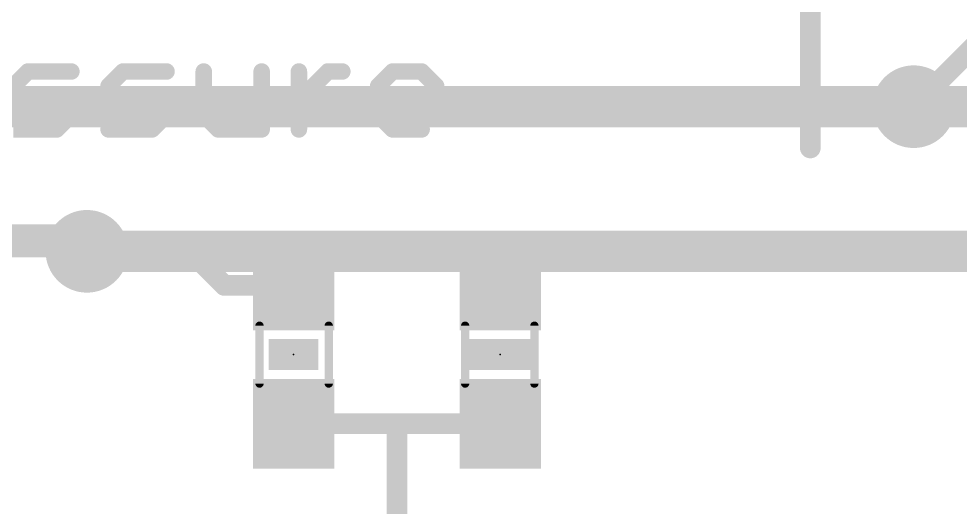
# Model space of a CAD drawing. Extents: x -29 to 78, y -28 to 63.
# Drawn here: x 25.83 to 37.4, y 17.17 to 23.18 of the extents above; entities that cross this region are included whole.
import ezdxf

# ---------------------------------------------------------------- set-up
doc = ezdxf.new("R2010")
doc.units = 0
for name, color, linetype in [('1', 12, 'CONTINUOUS'), ('16', 132, 'CONTINUOUS'), ('18', 110, 'CONTINUOUS'), ('21', 41, 'CONTINUOUS'), ('23', 53, 'CONTINUOUS'), ('51', 53, 'CONTINUOUS')]:
    doc.layers.add(name, color=color, linetype=linetype)

# ---------------------------------------------------------------- blocks, each defined once
blk = doc.blocks.new('RECT')
blk.add_solid([(-0.5, -0.5), (0.5, -0.5), (-0.5, 0.5), (0.5, 0.5)])
blk = doc.blocks.new('ROUNDV')
at = {"const_width": 0.5}
blk.add_lwpolyline([(0, -0.25, 1), (0, 0.25, 1), (0, -0.25)], format="xyb", dxfattribs=at)

msp = doc.modelspace()

# ---------------------------------------------------------------- linework, layer by layer
at = {"layer": '1'}
for points, const_width in [([(36.83, 22.098), (18.161, 22.098)], 0.508), ([(38.735, 22.098), (36.83, 22.098)], 0.508), ([(26.54, 20.45), (24.13, 20.45)], 0.4064), ([(26.54, 20.45), (26.67, 20.32)], 0.508), ([(26.67, 20.32), (27.94, 20.32)], 0.254), ([(28.36, 19.9), (27.94, 20.32)], 0.254), ([(28.36, 19.9), (29.21, 19.9)], 0.254), ([(30.48, 18.2), (29.21, 18.2)], 0.254), ([(30.48, 16.51), (30.48, 18.2)], 0.254), ([(30.48, 18.2), (31.75, 18.2)], 0.254)]:
    msp.add_lwpolyline(points, dxfattribs=dict(at, const_width=const_width))
for points, const_width in [([(36.83, 22.225, 1), (36.83, 21.971)], 0.254), ([(36.83, 21.971, 1), (36.83, 22.225)], 0.254), ([(26.6298, 20.5398, 1), (26.4502, 20.3602)], 0.254), ([(26.54, 20.3484, 1), (26.54, 20.5516)], 0.2032), ([(26.5802, 20.2302, 1), (26.7598, 20.4098)], 0.254), ([(26.67, 20.3835, 1), (26.67, 20.2565)], 0.127), ([(27.9849, 20.3649, 1), (27.8951, 20.2751)], 0.127), ([(27.94, 20.2565, 1), (27.94, 20.3835)], 0.127), ([(28.36, 19.9635, 1), (28.36, 19.8365)], 0.127), ([(29.21, 19.8365, 1), (29.21, 19.9635)], 0.127), ([(28.3151, 19.8551, 1), (28.4049, 19.9449)], 0.127), ([(29.21, 18.2635, 1), (29.21, 18.1365)], 0.127), ([(30.5435, 18.2, 1), (30.4165, 18.2)], 0.127), ([(30.48, 18.2635, 1), (30.48, 18.1365)], 0.127), ([(30.48, 18.1365, 1), (30.48, 18.2635)], 0.127), ([(31.75, 18.1365, 1), (31.75, 18.2635)], 0.127)]:
    msp.add_lwpolyline(points, format="xyb", dxfattribs=dict(at, const_width=const_width))
at = {"layer": '16'}
for points, const_width in [([(35.56, 24.13), (35.56, 21.59)], 0.254), ([(37.592, 22.86), (36.83, 22.098)], 0.254), ([(45.72, 20.32), (26.67, 20.32)], 0.508)]:
    msp.add_lwpolyline(points, dxfattribs=dict(at, const_width=const_width))
for points, const_width in [([(36.7851, 22.1429, 1), (36.8749, 22.0531)], 0.127), ([(35.4965, 21.59, 1), (35.6235, 21.59)], 0.127), ([(26.67, 20.447, 1), (26.67, 20.193)], 0.254)]:
    msp.add_lwpolyline(points, format="xyb", dxfattribs=dict(at, const_width=const_width))
at = {"layer": '21', "const_width": 0.2032}
for points in [[(25.7669, 22.3525), (25.9448, 22.5304)], [(25.9448, 22.5304), (26.4787, 22.5304)], [(26.9363, 22.3525), (27.1142, 22.5304)], [(27.1142, 22.5304), (27.6481, 22.5304)], [(28.1057, 22.5304), (28.1057, 21.9966)], [(28.8175, 21.8186), (28.8175, 22.5304)], [(29.2751, 21.8186), (29.2751, 22.5304)], [(29.2751, 22.1745), (29.631, 22.5304)], [(29.631, 22.5304), (29.8089, 22.5304)], [(30.2496, 22.3525), (30.4275, 22.5304)], [(30.4275, 22.5304), (30.7834, 22.5304)], [(30.7834, 22.5304), (30.9614, 22.3525)], [(25.9448, 22.1745), (25.7669, 22.3525)], [(27.1142, 22.1745), (26.9363, 22.3525)], [(30.2496, 21.9966), (30.2496, 22.3525)], [(30.9614, 22.3525), (30.9614, 22.1745)], [(26.3007, 22.1745), (25.9448, 22.1745)], [(26.4787, 21.9966), (26.3007, 22.1745)], [(27.4701, 22.1745), (27.1142, 22.1745)], [(27.6481, 21.9966), (27.4701, 22.1745)], [(30.9614, 22.1745), (30.2496, 22.1745)], [(26.3007, 21.8186), (26.4787, 21.9966)], [(27.4701, 21.8186), (27.6481, 21.9966)], [(28.1057, 21.9966), (28.2836, 21.8186)], [(30.4275, 21.8186), (30.2496, 21.9966)], [(25.7669, 21.8186), (26.3007, 21.8186)], [(26.9363, 21.8186), (27.4701, 21.8186)], [(28.2836, 21.8186), (28.8175, 21.8186)], [(30.7834, 21.8186), (30.4275, 21.8186)]]:
    msp.add_lwpolyline(points, dxfattribs=at)
at = {"layer": '21', "const_width": 0.1016}
for points in [[(25.9448, 22.5812, 1), (25.9448, 22.4796)], [(25.9808, 22.4945, 1), (25.9089, 22.5663)], [(26.4787, 22.4796, 1), (26.4787, 22.5812)], [(27.1142, 22.5812, 1), (27.1142, 22.4796)], [(27.1502, 22.4945, 1), (27.0783, 22.5663)], [(27.6481, 22.4796, 1), (27.6481, 22.5812)], [(28.1565, 22.5304, 1), (28.0549, 22.5304)], [(28.8683, 22.5304, 1), (28.7667, 22.5304)], [(29.3259, 22.5304, 1), (29.2243, 22.5304)], [(29.631, 22.5812, 1), (29.631, 22.4796)], [(29.6669, 22.4945, 1), (29.5951, 22.5663)], [(29.8089, 22.4796, 1), (29.8089, 22.5812)], [(30.4275, 22.5812, 1), (30.4275, 22.4796)], [(30.4634, 22.4945, 1), (30.3916, 22.5663)], [(30.8194, 22.5663, 1), (30.7475, 22.4945)], [(30.7834, 22.4796, 1), (30.7834, 22.5812)], [(25.8028, 22.3884, 1), (25.731, 22.3165)], [(26.9722, 22.3884, 1), (26.9004, 22.3165)], [(30.3004, 22.3525, 1), (30.1988, 22.3525)], [(31.0122, 22.3525, 1), (30.9106, 22.3525)], [(25.731, 22.3884, 1), (25.8028, 22.3165)], [(26.9004, 22.3884, 1), (26.9722, 22.3165)], [(30.2137, 22.3884, 1), (30.2855, 22.3165)], [(30.9255, 22.3165, 1), (30.9973, 22.3884)], [(25.9448, 22.2253, 1), (25.9448, 22.1237)], [(25.9089, 22.1386, 1), (25.9808, 22.2104)], [(26.3367, 22.2104, 1), (26.2648, 22.1386)], [(26.3007, 22.1237, 1), (26.3007, 22.2253)], [(27.1142, 22.2253, 1), (27.1142, 22.1237)], [(27.0783, 22.1386, 1), (27.1502, 22.2104)], [(27.5061, 22.2104, 1), (27.4342, 22.1386)], [(27.4701, 22.1237, 1), (27.4701, 22.2253)], [(29.2392, 22.2104, 1), (29.311, 22.1386)], [(30.2496, 22.2253, 1), (30.2496, 22.1237)], [(30.9106, 22.1745, 1), (31.0122, 22.1745)], [(30.9614, 22.1237, 1), (30.9614, 22.2253)], [(26.5146, 21.9606, 1), (26.4428, 22.0325)], [(27.684, 21.9606, 1), (27.6122, 22.0325)], [(28.1416, 22.0325, 1), (28.0698, 21.9606)], [(30.2855, 22.0325, 1), (30.2137, 21.9606)], [(26.4428, 21.9606, 1), (26.5146, 22.0325)], [(27.6122, 21.9606, 1), (27.684, 22.0325)], [(28.0549, 21.9966, 1), (28.1565, 21.9966)], [(30.1988, 21.9966, 1), (30.3004, 21.9966)], [(26.2648, 21.8545, 1), (26.3367, 21.7827)], [(26.3007, 21.7678, 1), (26.3007, 21.8694)], [(26.9363, 21.8694, 1), (26.9363, 21.7678)], [(27.4342, 21.8545, 1), (27.5061, 21.7827)], [(27.4701, 21.7678, 1), (27.4701, 21.8694)], [(28.2836, 21.8694, 1), (28.2836, 21.7678)], [(28.2477, 21.7827, 1), (28.3196, 21.8545)], [(28.7667, 21.8186, 1), (28.8683, 21.8186)], [(28.8175, 21.7678, 1), (28.8175, 21.8694)], [(29.2243, 21.8186, 1), (29.3259, 21.8186)], [(30.4275, 21.8694, 1), (30.4275, 21.7678)], [(30.3916, 21.7827, 1), (30.4634, 21.8545)], [(30.7834, 21.7678, 1), (30.7834, 21.8694)]]:
    msp.add_lwpolyline(points, format="xyb", dxfattribs=at)
at = {"layer": '23'}
for p in [(29.21, 19.05), (31.75, 19.05)]:
    msp.add_point(p, dxfattribs=at)
at = {"layer": '51', "const_width": 0.1016}
for points in [[(28.791, 19.406), (28.791, 18.694)], [(29.642, 19.406), (29.642, 18.694)], [(31.318, 18.694), (31.318, 19.406)], [(32.169, 18.694), (32.169, 19.406)]]:
    msp.add_lwpolyline(points, dxfattribs=at)
at = {"layer": '51', "const_width": 0.0508}
for points in [[(28.8164, 19.406, 1), (28.7656, 19.406)], [(29.6674, 19.406, 1), (29.6166, 19.406)], [(31.3434, 19.406, 1), (31.2926, 19.406)], [(32.1944, 19.406, 1), (32.1436, 19.406)], [(28.7656, 18.694, 1), (28.8164, 18.694)], [(29.6166, 18.694, 1), (29.6674, 18.694)], [(31.2926, 18.694, 1), (31.3434, 18.694)], [(32.1436, 18.694, 1), (32.1944, 18.694)]]:
    msp.add_lwpolyline(points, format="xyb", dxfattribs=at)

# ---------------------------------------------------------------- block references
at = {"layer": '1', "xscale": 1.1}
for p, rotation in [((29.21, 19.9), 270), ((31.75, 19.9), 90), ((29.21, 18.2), 270), ((31.75, 18.2), 90)]:
    msp.add_blockref('RECT', p, dxfattribs=dict(at, rotation=rotation))
at = {"layer": '18', "xscale": 1.016, "yscale": 1.016}
for p in [(36.83, 22.098), (36.83, 22.098), (26.67, 20.32), (26.67, 20.32)]:
    msp.add_blockref('ROUNDV', p, dxfattribs=at)
at = {"layer": '21', "xscale": 0.381}
for p, yscale, rotation in [((29.21, 19.05), 0.6096, 270), ((31.75, 19.05), 0.762, 90)]:
    msp.add_blockref('RECT', p, dxfattribs=dict(at, yscale=yscale, rotation=rotation))
at = {"layer": '51', "xscale": 0.5001, "yscale": 0.95}
for p, rotation in [((29.2151, 19.6381), 270), ((31.7449, 19.6303), 90), ((29.2151, 18.4698), 270), ((31.7449, 18.4619), 90)]:
    msp.add_blockref('RECT', p, dxfattribs=dict(at, rotation=rotation))

doc.saveas('drawing.dxf')
